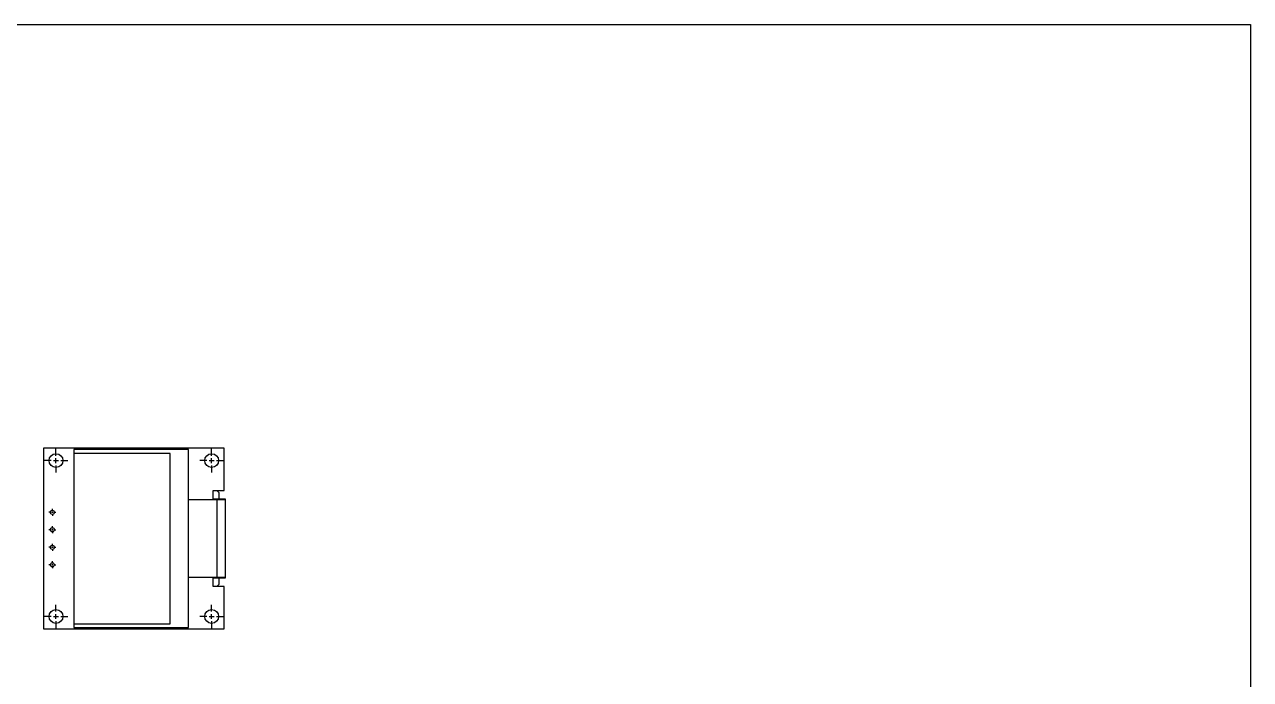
# Model space of a CAD drawing. Extents: x 20 to 297, y 10 to 200.
# Drawn here: x 119 to 297, y 105 to 200 of the extents above; entities that cross this region are included whole.
import ezdxf

# ---------------------------------------------------------------- set-up
doc = ezdxf.new("R2010")
doc.units = 0
doc.header["$LTSCALE"] = 12.7
doc.header["$MEASUREMENT"] = 0
doc.linetypes.add('CENTER', pattern=[0.787402, 0.492126, -0.098425, 0.098425, -0.098425])
for name, color, linetype in [('BORDER_FRAME', 7, 'CONTINUOUS'), ('CENTERMARKS', 7, 'CONTINUOUS'), ('TANGENT_LINES', 7, 'CONTINUOUS'), ('VISIBLE', 7, 'CONTINUOUS')]:
    doc.layers.add(name, color=color, linetype=linetype)

msp = doc.modelspace()

# ---------------------------------------------------------------- linework, layer by layer
at = {"layer": 'BORDER_FRAME'}
for p, q in [((20, 200), (297, 200)), ((297, 200), (297, 10))]:
    msp.add_line(p, q, dxfattribs=at)
at = {"layer": 'CENTERMARKS', "linetype": 'CENTER'}
for p, q in [((123.58, 137.44), (123.58, 138.44)), ((146.18, 137.44), (146.18, 138.44)), ((122.88, 136.74), (121.88, 136.74)), ((123.58, 136.04), (123.58, 135.04)), ((124.28, 136.74), (125.28, 136.74)), ((145.48, 136.74), (144.48, 136.74)), ((146.18, 136.04), (146.18, 135.04)), ((146.88, 136.74), (147.88, 136.74)), ((122.84, 129.25), (122.54, 129.25)), ((123.05, 129.46), (123.05, 129.76)), ((123.05, 129.04), (123.05, 128.74)), ((123.26, 129.25), (123.56, 129.25)), ((122.84, 126.71), (122.54, 126.71)), ((123.05, 126.92), (123.05, 127.22)), ((123.05, 126.5), (123.05, 126.2)), ((123.26, 126.71), (123.56, 126.71)), ((123.05, 124.38), (123.05, 124.68)), ((122.84, 124.17), (122.54, 124.17)), ((123.05, 123.96), (123.05, 123.66)), ((123.26, 124.17), (123.56, 124.17)), ((122.84, 121.63), (122.54, 121.63)), ((123.05, 121.84), (123.05, 122.14)), ((123.05, 121.42), (123.05, 121.12)), ((123.26, 121.63), (123.56, 121.63)), ((123.58, 114.84), (123.58, 115.84)), ((146.18, 114.84), (146.18, 115.84)), ((122.88, 114.14), (121.88, 114.14)), ((124.28, 114.14), (125.28, 114.14)), ((145.48, 114.14), (144.48, 114.14)), ((146.88, 114.14), (147.88, 114.14)), ((123.58, 113.44), (123.58, 112.44)), ((146.18, 113.44), (146.18, 112.44))]:
    msp.add_line(p, q, dxfattribs=at)
at = {"layer": 'CENTERMARKS', "linetype": 'CONTINUOUS'}
for p, q in [((123.58, 136.39), (123.58, 137.09)), ((146.18, 136.39), (146.18, 137.09)), ((123.23, 136.74), (123.93, 136.74)), ((145.83, 136.74), (146.53, 136.74)), ((122.95, 129.25), (123.16, 129.25)), ((123.05, 129.15), (123.05, 129.36)), ((122.95, 126.71), (123.16, 126.71)), ((123.05, 126.61), (123.05, 126.82)), ((122.95, 124.17), (123.16, 124.17)), ((123.05, 124.07), (123.05, 124.28)), ((122.95, 121.63), (123.16, 121.63)), ((123.05, 121.53), (123.05, 121.74)), ((123.23, 114.14), (123.93, 114.14)), ((123.58, 113.79), (123.58, 114.49)), ((145.83, 114.14), (146.53, 114.14)), ((146.18, 113.79), (146.18, 114.49))]:
    msp.add_line(p, q, dxfattribs=at)
at = {"layer": 'TANGENT_LINES'}
msp.add_line((146.96, 119.78), (146.96, 131.11), dxfattribs=at)
at = {"layer": 'VISIBLE'}
for p, q in [((147.98, 138.54), (121.78, 138.54)), ((121.78, 138.54), (121.78, 112.34)), ((126.16, 138.34), (126.16, 137.79)), ((142.81, 138.34), (126.16, 138.34)), ((140.16, 137.79), (126.16, 137.79)), ((126.16, 137.79), (126.16, 113.09)), ((140.16, 113.09), (140.16, 137.79)), ((142.81, 112.54), (142.81, 138.34)), ((147.98, 132.41), (147.98, 138.54)), ((146.4, 131.19), (146.4, 132.41)), ((146.4, 132.41), (147.98, 132.41)), ((146.94, 132.41), (147.27, 132.09)), ((147.27, 131.19), (147.27, 132.09)), ((142.81, 131.11), (146.96, 131.11)), ((146.4, 131.19), (148.16, 131.19)), ((146.96, 131.11), (148.16, 131.11)), ((148.16, 131.19), (148.16, 131.11)), ((148.16, 131.11), (148.16, 119.78)), ((146.96, 119.78), (142.81, 119.78)), ((146.4, 118.48), (146.4, 119.69)), ((148.16, 119.69), (146.4, 119.69)), ((148.16, 119.78), (146.96, 119.78)), ((147.27, 118.8), (147.27, 119.69)), ((148.16, 119.78), (148.16, 119.69)), ((147.98, 118.48), (146.4, 118.48)), ((147.27, 118.8), (146.94, 118.48)), ((147.98, 112.34), (147.98, 118.48)), ((121.78, 112.34), (147.98, 112.34)), ((126.16, 113.09), (140.16, 113.09)), ((126.16, 113.09), (126.16, 112.54)), ((126.16, 112.54), (142.81, 112.54))]:
    msp.add_line(p, q, dxfattribs=at)
for centre, radius in [((123.58, 136.74), 1), ((146.18, 136.74), 1), ((123.05, 129.25), 0.3), ((123.05, 126.71), 0.3), ((123.05, 124.17), 0.3), ((123.05, 121.63), 0.3), ((123.58, 114.14), 1), ((146.18, 114.14), 1)]:
    msp.add_circle(centre, radius, dxfattribs=at)

doc.saveas('drawing.dxf')
